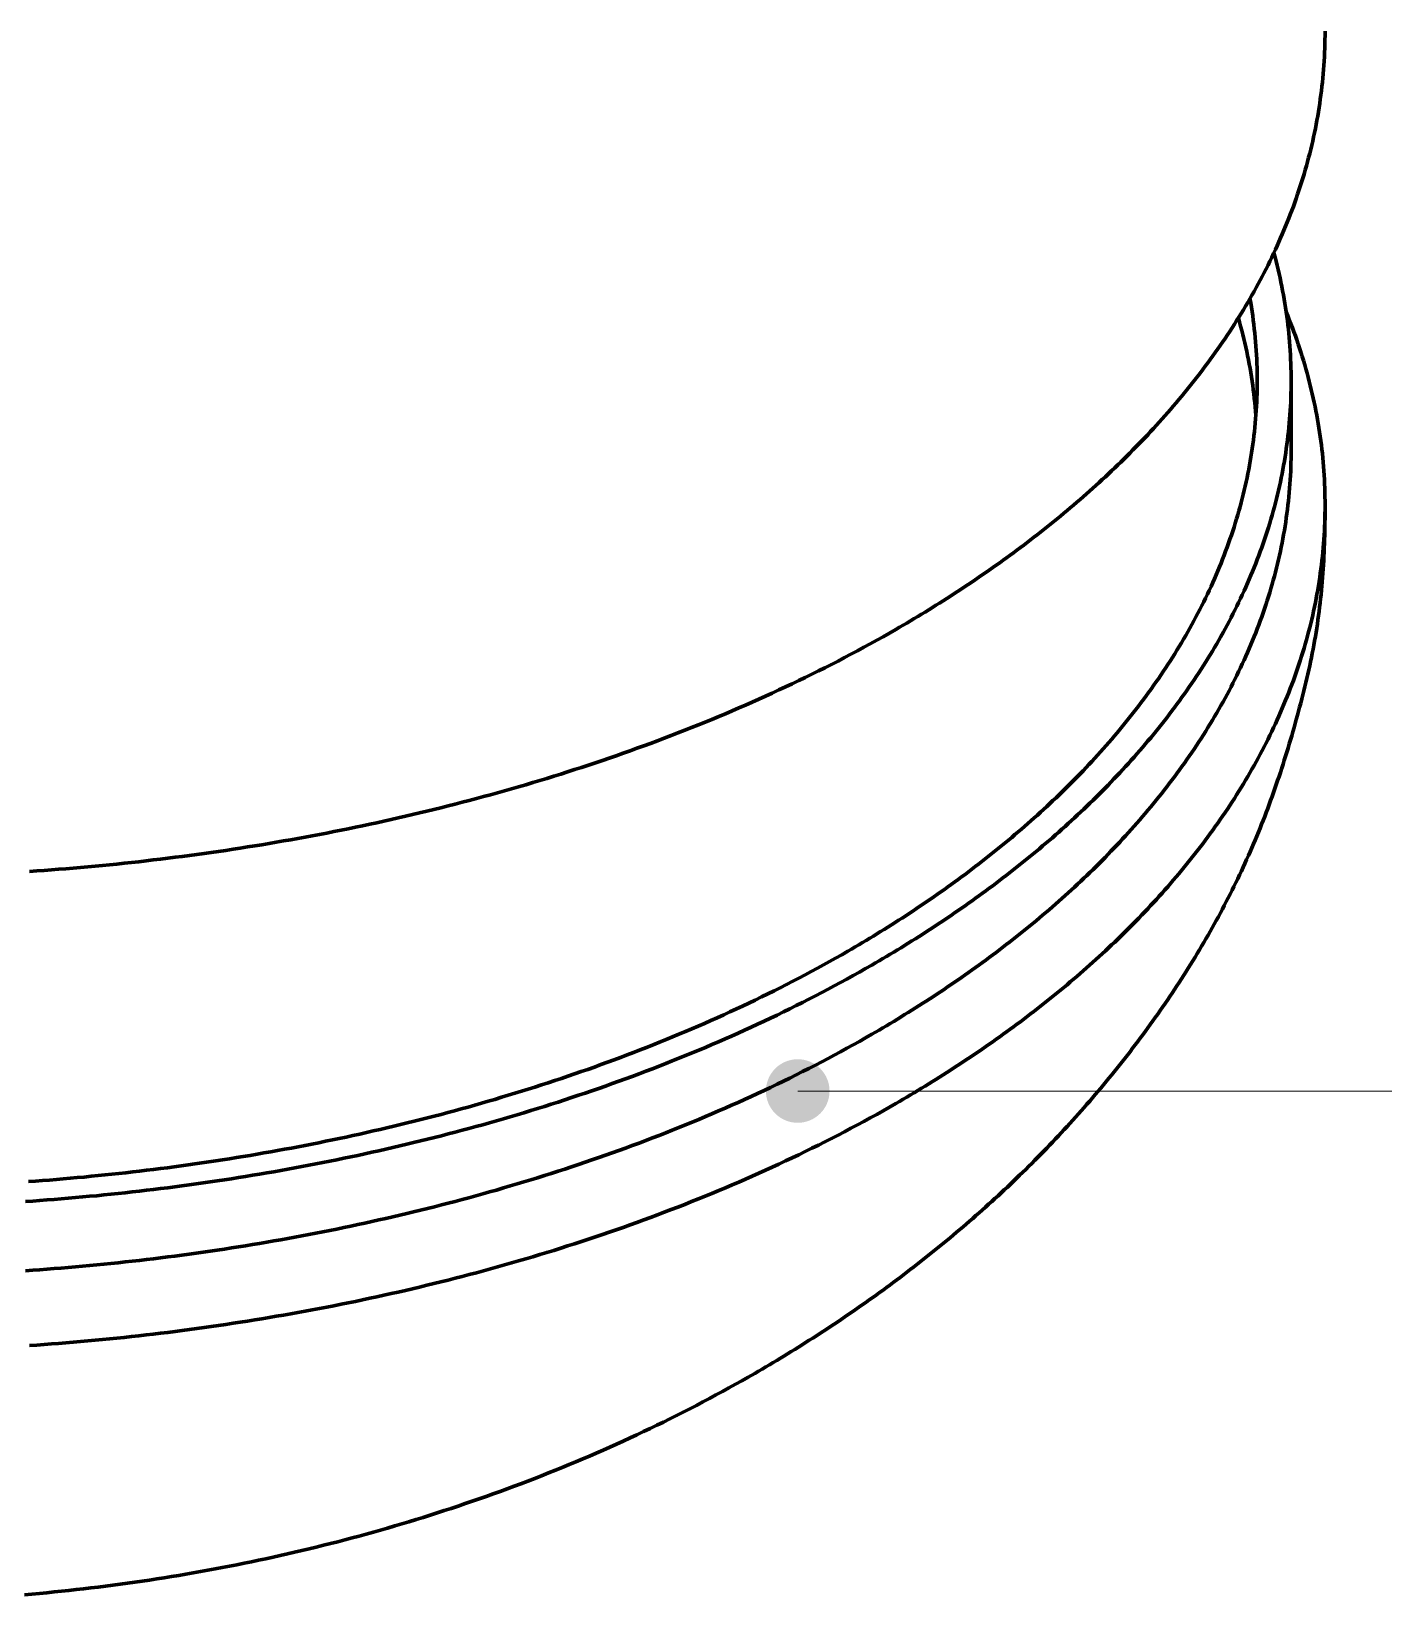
# Model space of a CAD drawing. Header units: millimetres. Extents: x 0 to 420, y 0 to 297.
# Drawn here: x 141.78 to 167.29, y 65.32 to 94.82 of the extents above; entities that cross this region are included whole.
import ezdxf

# ---------------------------------------------------------------- set-up
doc = ezdxf.new("R2010")
doc.units = ezdxf.units.MM
doc.layers.add('01-VISIBLE', color=7, linetype='CONTINUOUS', lineweight=70)
doc.layers.add('08-FINA', color=5, linetype='CONTINUOUS', lineweight=18)

msp = doc.modelspace()

# ---------------------------------------------------------------- hatches: boundary and pattern name
at = {"layer": '08-FINA'}
h = msp.add_hatch(color=7, dxfattribs=at)
h.dxf.hatch_style = 1
edge = h.paths.add_edge_path()
edge.add_arc((156.238, 74.824), 0.6, 0, 360)

# ---------------------------------------------------------------- linework, layer by layer
at = {"layer": '01-VISIBLE'}
msp.add_line((165.546, 86.921), (165.546, 88.228), dxfattribs=at)
for points in [[(158.087, 83.535), (158.157, 83.575), (158.226, 83.616), (158.295, 83.656), (158.365, 83.697), (158.434, 83.739), (158.502, 83.78), (158.571, 83.822), (158.64, 83.863), (158.708, 83.905), (158.777, 83.948), (158.845, 83.99), (158.913, 84.033), (158.981, 84.076), (159.049, 84.119), (159.117, 84.162), (159.184, 84.206), (159.251, 84.25), (159.319, 84.294), (159.386, 84.338), (159.453, 84.383), (159.519, 84.427), (159.586, 84.472), (159.652, 84.518), (159.719, 84.563), (159.785, 84.609), (159.851, 84.655), (159.917, 84.701), (159.982, 84.747), (160.048, 84.794), (160.113, 84.841), (160.178, 84.888), (160.243, 84.935), (160.308, 84.983), (160.373, 85.031), (160.437, 85.079), (160.501, 85.127), (160.565, 85.176), (160.629, 85.224), (160.693, 85.274), (160.756, 85.323), (160.82, 85.372), (160.883, 85.422), (160.946, 85.472), (161.008, 85.523), (161.071, 85.573), (161.133, 85.624), (161.195, 85.675), (161.257, 85.726), (161.319, 85.778), (161.38, 85.83), (161.441, 85.882), (161.502, 85.934), (161.563, 85.987), (161.624, 86.039), (161.684, 86.093), (161.744, 86.146), (161.804, 86.2), (161.864, 86.253), (161.923, 86.308), (161.982, 86.362), (162.041, 86.417), (162.1, 86.472), (162.158, 86.527), (162.217, 86.582), (162.275, 86.638), (162.332, 86.694), (162.39, 86.75), (162.447, 86.807), (162.504, 86.864), (162.56, 86.921), (162.617, 86.978), (162.673, 87.036), (162.728, 87.094), (162.784, 87.152), (162.839, 87.21), (162.894, 87.269), (162.948, 87.328), (163.003, 87.387), (163.057, 87.447), (163.111, 87.506), (163.164, 87.567), (163.217, 87.627), (163.27, 87.688), (163.322, 87.748), (163.374, 87.81), (163.426, 87.871), (163.478, 87.933), (163.529, 87.995), (163.579, 88.057), (163.63, 88.12), (163.68, 88.183), (163.73, 88.246), (163.779, 88.309), (163.828, 88.373), (163.877, 88.437), (163.925, 88.501), (163.973, 88.566), (164.021, 88.631), (164.068, 88.696), (164.114, 88.761), (164.161, 88.827), (164.207, 88.893), (164.252, 88.959), (164.298, 89.025), (164.342, 89.092), (164.387, 89.159), (164.431, 89.226), (164.474, 89.294), (164.517, 89.362), (164.56, 89.43), (164.602, 89.498), (164.644, 89.567), (164.685, 89.636), (164.726, 89.705), (164.767, 89.775), (164.807, 89.844), (164.846, 89.914), (164.885, 89.985), (164.924, 90.055), (164.962, 90.126), (164.999, 90.197), (165.036, 90.268), (165.073, 90.34), (165.109, 90.412), (165.145, 90.484), (165.18, 90.556), (165.214, 90.629), (165.248, 90.702), (165.282, 90.775), (165.315, 90.848), (165.347, 90.922), (165.379, 90.995), (165.41, 91.069), (165.441, 91.144), (165.471, 91.218), (165.501, 91.293), (165.53, 91.368), (165.559, 91.443), (165.587, 91.518), (165.614, 91.594), (165.641, 91.67), (165.667, 91.746), (165.693, 91.822), (165.718, 91.898), (165.742, 91.975), (165.766, 92.052), (165.789, 92.129), (165.811, 92.206), (165.833, 92.283), (165.855, 92.361), (165.875, 92.438), (165.895, 92.516), (165.915, 92.594), (165.933, 92.672), (165.952, 92.751), (165.969, 92.829), (165.986, 92.908), (166.002, 92.986), (166.017, 93.065), (166.032, 93.144), (166.046, 93.223), (166.06, 93.303), (166.073, 93.382), (166.085, 93.461), (166.096, 93.541), (166.107, 93.621), (166.117, 93.7), (166.127, 93.78), (166.135, 93.86), (166.143, 93.94), (166.151, 94.02), (166.157, 94.1), (166.163, 94.18), (166.168, 94.261), (166.173, 94.341), (166.177, 94.421), (166.18, 94.502), (166.182, 94.582), (166.184, 94.662), (166.185, 94.743), (166.186, 94.823)], [(165.546, 88.228), (165.545, 88.309), (165.544, 88.391), (165.542, 88.472), (165.54, 88.553), (165.536, 88.635), (165.532, 88.716), (165.528, 88.797), (165.522, 88.879), (165.516, 88.96), (165.509, 89.041), (165.501, 89.122), (165.493, 89.203), (165.484, 89.284), (165.474, 89.365), (165.463, 89.445), (165.452, 89.526), (165.44, 89.607), (165.427, 89.687), (165.414, 89.767), (165.399, 89.847), (165.385, 89.927), (165.369, 90.007), (165.353, 90.087), (165.336, 90.167), (165.318, 90.246), (165.3, 90.326), (165.281, 90.405), (165.261, 90.484), (165.241, 90.563), (165.22, 90.641)], [(164.906, 88.228), (164.905, 88.31), (164.904, 88.392), (164.902, 88.474), (164.899, 88.556), (164.896, 88.638), (164.892, 88.72), (164.887, 88.801), (164.881, 88.883), (164.875, 88.965), (164.867, 89.047), (164.859, 89.128), (164.851, 89.21), (164.841, 89.291), (164.831, 89.373), (164.82, 89.454), (164.808, 89.535), (164.796, 89.616), (164.782, 89.697), (164.768, 89.778)], [(164.881, 87.575), (164.875, 87.656), (164.868, 87.737), (164.86, 87.818), (164.851, 87.899), (164.842, 87.98), (164.832, 88.06), (164.821, 88.141), (164.809, 88.222), (164.797, 88.302), (164.784, 88.382), (164.77, 88.463), (164.756, 88.543), (164.74, 88.623), (164.724, 88.702), (164.708, 88.782), (164.691, 88.862), (164.672, 88.941), (164.654, 89.02), (164.634, 89.099), (164.614, 89.178), (164.593, 89.257), (164.572, 89.335), (164.55, 89.414)], [(166.186, 85.876), (166.185, 85.958), (166.184, 86.039), (166.182, 86.121), (166.18, 86.202), (166.177, 86.284), (166.173, 86.365), (166.168, 86.447), (166.162, 86.528), (166.156, 86.61), (166.15, 86.691), (166.142, 86.772), (166.134, 86.853), (166.125, 86.934), (166.115, 87.015), (166.105, 87.096), (166.094, 87.177), (166.082, 87.258), (166.069, 87.338), (166.056, 87.419), (166.042, 87.499), (166.028, 87.579), (166.013, 87.659), (165.997, 87.739), (165.98, 87.819), (165.963, 87.899), (165.945, 87.979), (165.926, 88.058), (165.907, 88.137), (165.887, 88.216), (165.866, 88.295), (165.845, 88.374), (165.823, 88.453), (165.801, 88.531), (165.777, 88.609), (165.754, 88.687), (165.729, 88.765), (165.704, 88.843), (165.678, 88.92), (165.652, 88.997), (165.625, 89.074), (165.598, 89.151), (165.569, 89.227), (165.541, 89.304), (165.511, 89.38), (165.481, 89.456), (165.451, 89.531)], [(157.182, 77.462), (157.251, 77.502), (157.321, 77.543), (157.39, 77.584), (157.459, 77.624), (157.528, 77.666), (157.596, 77.707), (157.665, 77.749), (157.733, 77.79), (157.802, 77.832), (157.87, 77.875), (157.938, 77.917), (158.006, 77.96), (158.073, 78.003), (158.141, 78.046), (158.208, 78.089), (158.276, 78.133), (158.343, 78.177), (158.41, 78.221), (158.477, 78.266), (158.543, 78.31), (158.61, 78.355), (158.676, 78.4), (158.742, 78.446), (158.808, 78.491), (158.874, 78.537), (158.94, 78.583), (159.005, 78.63), (159.07, 78.676), (159.135, 78.723), (159.2, 78.77), (159.265, 78.817), (159.33, 78.865), (159.394, 78.913), (159.458, 78.961), (159.522, 79.009), (159.586, 79.058), (159.65, 79.107), (159.713, 79.156), (159.776, 79.205), (159.839, 79.255), (159.902, 79.305), (159.965, 79.355), (160.027, 79.405), (160.089, 79.456), (160.151, 79.507), (160.213, 79.558), (160.274, 79.61), (160.336, 79.662), (160.397, 79.714), (160.457, 79.766), (160.518, 79.818), (160.578, 79.871), (160.638, 79.924), (160.698, 79.978), (160.758, 80.031), (160.817, 80.085), (160.876, 80.139), (160.935, 80.194), (160.994, 80.249), (161.052, 80.304), (161.11, 80.359), (161.168, 80.415), (161.226, 80.47), (161.283, 80.527), (161.34, 80.583), (161.397, 80.64), (161.453, 80.697), (161.509, 80.754), (161.565, 80.811), (161.621, 80.869), (161.676, 80.927), (161.731, 80.986), (161.786, 81.044), (161.84, 81.103), (161.894, 81.163), (161.948, 81.222), (162.001, 81.282), (162.055, 81.342), (162.107, 81.403), (162.16, 81.463), (162.212, 81.524), (162.264, 81.586), (162.315, 81.647), (162.366, 81.709), (162.417, 81.771), (162.467, 81.834), (162.517, 81.896), (162.567, 81.959), (162.616, 82.023), (162.665, 82.086), (162.713, 82.15), (162.761, 82.214), (162.809, 82.279), (162.856, 82.343), (162.903, 82.409), (162.95, 82.474), (162.996, 82.54), (163.042, 82.605), (163.087, 82.672), (163.132, 82.738), (163.176, 82.805), (163.22, 82.872), (163.264, 82.939), (163.307, 83.007), (163.349, 83.075), (163.392, 83.143), (163.433, 83.212), (163.474, 83.28), (163.515, 83.35), (163.556, 83.419), (163.595, 83.489), (163.635, 83.558), (163.674, 83.629), (163.712, 83.699), (163.75, 83.77), (163.787, 83.841), (163.824, 83.912), (163.86, 83.984), (163.896, 84.055), (163.931, 84.127), (163.966, 84.2), (164, 84.272), (164.034, 84.345), (164.067, 84.418), (164.099, 84.491), (164.131, 84.565), (164.162, 84.639), (164.193, 84.713), (164.223, 84.787), (164.253, 84.862), (164.282, 84.937), (164.31, 85.012), (164.338, 85.087), (164.365, 85.162), (164.392, 85.238), (164.418, 85.314), (164.443, 85.39), (164.468, 85.466), (164.492, 85.543), (164.516, 85.619), (164.538, 85.696), (164.561, 85.773), (164.582, 85.851), (164.603, 85.928), (164.623, 86.006), (164.643, 86.084), (164.662, 86.161), (164.68, 86.24), (164.697, 86.318), (164.714, 86.396), (164.73, 86.475), (164.746, 86.554), (164.76, 86.632), (164.774, 86.711), (164.788, 86.79), (164.8, 86.87), (164.812, 86.949), (164.824, 87.028), (164.834, 87.108), (164.844, 87.188), (164.853, 87.267), (164.861, 87.347), (164.869, 87.427), (164.876, 87.507), (164.882, 87.587), (164.888, 87.667), (164.892, 87.747), (164.896, 87.827), (164.9, 87.907), (164.902, 87.987), (164.904, 88.067), (164.905, 88.148), (164.906, 88.228)], [(157.635, 77.201), (157.704, 77.241), (157.773, 77.282), (157.843, 77.322), (157.912, 77.363), (157.981, 77.404), (158.049, 77.446), (158.118, 77.487), (158.187, 77.529), (158.255, 77.571), (158.323, 77.614), (158.391, 77.656), (158.459, 77.699), (158.527, 77.742), (158.595, 77.785), (158.663, 77.828), (158.73, 77.872), (158.797, 77.916), (158.864, 77.96), (158.931, 78.004), (158.998, 78.049), (159.065, 78.094), (159.131, 78.139), (159.197, 78.184), (159.264, 78.23), (159.33, 78.275), (159.395, 78.321), (159.461, 78.368), (159.526, 78.414), (159.592, 78.461), (159.657, 78.508), (159.722, 78.555), (159.787, 78.602), (159.851, 78.65), (159.916, 78.698), (159.98, 78.746), (160.044, 78.795), (160.108, 78.844), (160.171, 78.893), (160.235, 78.942), (160.298, 78.991), (160.361, 79.041), (160.424, 79.091), (160.486, 79.141), (160.549, 79.192), (160.611, 79.242), (160.673, 79.293), (160.735, 79.345), (160.797, 79.396), (160.858, 79.448), (160.919, 79.5), (160.98, 79.552), (161.041, 79.605), (161.101, 79.658), (161.161, 79.711), (161.221, 79.764), (161.281, 79.818), (161.341, 79.872), (161.4, 79.926), (161.459, 79.98), (161.518, 80.035), (161.576, 80.09), (161.634, 80.145), (161.692, 80.201), (161.75, 80.257), (161.808, 80.313), (161.865, 80.369), (161.922, 80.426), (161.979, 80.482), (162.035, 80.54), (162.091, 80.597), (162.147, 80.655), (162.202, 80.713), (162.258, 80.771), (162.313, 80.83), (162.367, 80.888), (162.422, 80.948), (162.476, 81.007), (162.529, 81.067), (162.583, 81.127), (162.636, 81.187), (162.689, 81.247), (162.741, 81.308), (162.793, 81.369), (162.845, 81.431), (162.896, 81.492), (162.947, 81.554), (162.998, 81.617), (163.048, 81.679), (163.099, 81.742), (163.148, 81.805), (163.198, 81.868), (163.246, 81.932), (163.295, 81.996), (163.343, 82.06), (163.391, 82.125), (163.438, 82.189), (163.486, 82.254), (163.532, 82.32), (163.578, 82.385), (163.624, 82.451), (163.67, 82.518), (163.715, 82.584), (163.759, 82.651), (163.803, 82.718), (163.847, 82.785), (163.891, 82.853), (163.933, 82.921), (163.976, 82.989), (164.018, 83.057), (164.059, 83.126), (164.1, 83.195), (164.141, 83.264), (164.181, 83.334), (164.221, 83.404), (164.26, 83.474), (164.299, 83.544), (164.337, 83.615), (164.375, 83.686), (164.412, 83.757), (164.448, 83.828), (164.485, 83.9), (164.52, 83.972), (164.555, 84.044), (164.59, 84.117), (164.624, 84.189), (164.658, 84.262), (164.691, 84.335), (164.723, 84.409), (164.755, 84.483), (164.786, 84.557), (164.817, 84.631), (164.847, 84.705), (164.877, 84.78), (164.906, 84.855), (164.935, 84.93), (164.962, 85.005), (164.99, 85.08), (165.016, 85.156), (165.043, 85.232), (165.068, 85.308), (165.093, 85.385), (165.117, 85.461), (165.141, 85.538), (165.164, 85.615), (165.186, 85.692), (165.208, 85.769), (165.229, 85.847), (165.249, 85.924), (165.269, 86.002), (165.288, 86.08), (165.307, 86.158), (165.324, 86.237), (165.342, 86.315), (165.358, 86.394), (165.374, 86.472), (165.389, 86.551), (165.403, 86.63), (165.417, 86.709), (165.43, 86.789), (165.443, 86.868), (165.454, 86.947), (165.465, 87.027), (165.476, 87.107), (165.485, 87.186), (165.494, 87.266), (165.502, 87.346), (165.51, 87.426), (165.517, 87.506), (165.523, 87.586), (165.528, 87.666), (165.533, 87.746), (165.537, 87.826), (165.54, 87.907), (165.542, 87.987), (165.544, 88.067), (165.545, 88.147), (165.546, 88.228)], [(157.635, 75.895), (157.704, 75.935), (157.773, 75.975), (157.843, 76.016), (157.912, 76.057), (157.981, 76.098), (158.049, 76.139), (158.118, 76.181), (158.187, 76.223), (158.255, 76.265), (158.323, 76.307), (158.391, 76.35), (158.459, 76.392), (158.527, 76.435), (158.595, 76.479), (158.663, 76.522), (158.73, 76.566), (158.797, 76.609), (158.864, 76.654), (158.931, 76.698), (158.998, 76.742), (159.065, 76.787), (159.131, 76.832), (159.197, 76.878), (159.264, 76.923), (159.33, 76.969), (159.395, 77.015), (159.461, 77.061), (159.526, 77.108), (159.592, 77.154), (159.657, 77.201), (159.722, 77.249), (159.787, 77.296), (159.851, 77.344), (159.916, 77.392), (159.98, 77.44), (160.044, 77.488), (160.108, 77.537), (160.171, 77.586), (160.235, 77.635), (160.298, 77.685), (160.361, 77.735), (160.424, 77.785), (160.486, 77.835), (160.549, 77.885), (160.611, 77.936), (160.673, 77.987), (160.735, 78.038), (160.797, 78.09), (160.858, 78.142), (160.919, 78.194), (160.98, 78.246), (161.041, 78.298), (161.101, 78.351), (161.161, 78.404), (161.221, 78.458), (161.281, 78.511), (161.341, 78.565), (161.4, 78.619), (161.459, 78.674), (161.518, 78.729), (161.576, 78.784), (161.634, 78.839), (161.692, 78.894), (161.75, 78.95), (161.808, 79.006), (161.865, 79.063), (161.922, 79.119), (161.979, 79.176), (162.035, 79.233), (162.091, 79.291), (162.147, 79.348), (162.202, 79.406), (162.258, 79.465), (162.313, 79.523), (162.367, 79.582), (162.422, 79.641), (162.476, 79.701), (162.529, 79.76), (162.583, 79.82), (162.636, 79.88), (162.689, 79.941), (162.741, 80.002), (162.793, 80.063), (162.845, 80.124), (162.896, 80.186), (162.947, 80.248), (162.998, 80.31), (163.048, 80.373), (163.099, 80.435), (163.148, 80.499), (163.198, 80.562), (163.246, 80.626), (163.295, 80.689), (163.343, 80.754), (163.391, 80.818), (163.438, 80.883), (163.486, 80.948), (163.532, 81.013), (163.578, 81.079), (163.624, 81.145), (163.67, 81.211), (163.715, 81.278), (163.759, 81.344), (163.803, 81.412), (163.847, 81.479), (163.891, 81.547), (163.933, 81.614), (163.976, 81.683), (164.018, 81.751), (164.059, 81.82), (164.1, 81.889), (164.141, 81.958), (164.181, 82.028), (164.221, 82.097), (164.26, 82.167), (164.299, 82.238), (164.337, 82.308), (164.375, 82.379), (164.412, 82.451), (164.448, 82.522), (164.485, 82.594), (164.52, 82.666), (164.555, 82.738), (164.59, 82.81), (164.624, 82.883), (164.658, 82.956), (164.691, 83.029), (164.723, 83.102), (164.755, 83.176), (164.786, 83.25), (164.817, 83.324), (164.847, 83.399), (164.877, 83.473), (164.906, 83.548), (164.935, 83.623), (164.962, 83.699), (164.99, 83.774), (165.016, 83.85), (165.043, 83.926), (165.068, 84.002), (165.093, 84.078), (165.117, 84.155), (165.141, 84.231), (165.164, 84.308), (165.186, 84.386), (165.208, 84.463), (165.229, 84.54), (165.249, 84.618), (165.269, 84.696), (165.288, 84.774), (165.307, 84.852), (165.324, 84.93), (165.342, 85.009), (165.358, 85.087), (165.374, 85.166), (165.389, 85.245), (165.403, 85.324), (165.417, 85.403), (165.43, 85.482), (165.443, 85.561), (165.454, 85.641), (165.465, 85.72), (165.476, 85.8), (165.485, 85.88), (165.494, 85.96), (165.502, 86.04), (165.51, 86.119), (165.517, 86.199), (165.523, 86.28), (165.528, 86.36), (165.533, 86.44), (165.537, 86.52), (165.54, 86.6), (165.542, 86.68), (165.544, 86.761), (165.545, 86.841), (165.546, 86.921)], [(166.186, 85.876), (166.186, 85.796), (166.185, 85.716), (166.185, 85.636), (166.184, 85.555), (166.182, 85.475), (166.181, 85.395), (166.179, 85.315), (166.177, 85.235), (166.174, 85.154), (166.171, 85.074), (166.168, 84.994), (166.164, 84.914), (166.16, 84.834), (166.155, 84.754), (166.15, 84.674), (166.144, 84.594), (166.138, 84.514), (166.132, 84.434), (166.125, 84.354), (166.118, 84.274), (166.11, 84.194), (166.101, 84.114), (166.092, 84.035), (166.083, 83.955), (166.073, 83.875), (166.062, 83.796), (166.051, 83.716), (166.04, 83.637), (166.028, 83.558), (166.015, 83.478), (166.002, 83.399), (165.988, 83.32), (165.974, 83.241), (165.96, 83.162), (165.944, 83.084), (165.929, 83.005), (165.913, 82.926), (165.896, 82.848), (165.879, 82.77), (165.861, 82.691), (165.843, 82.613), (165.825, 82.535), (165.806, 82.457), (165.786, 82.379), (165.767, 82.302), (165.747, 82.224), (165.726, 82.146), (165.706, 82.069), (165.685, 81.991), (165.664, 81.914), (165.643, 81.836), (165.621, 81.759), (165.6, 81.682), (165.578, 81.605), (165.556, 81.528), (165.533, 81.451), (165.51, 81.374), (165.487, 81.297), (165.464, 81.22), (165.44, 81.143), (165.416, 81.067), (165.392, 80.99), (165.367, 80.914), (165.342, 80.838), (165.317, 80.762), (165.291, 80.686), (165.266, 80.61), (165.239, 80.534), (165.213, 80.458), (165.186, 80.383), (165.159, 80.307), (165.131, 80.232), (165.103, 80.157), (165.075, 80.082), (165.046, 80.007), (165.017, 79.932), (164.988, 79.857), (164.958, 79.783), (164.928, 79.709), (164.897, 79.634), (164.866, 79.56), (164.835, 79.486), (164.803, 79.413), (164.771, 79.339), (164.739, 79.266), (164.706, 79.193), (164.673, 79.119), (164.64, 79.047), (164.606, 78.974), (164.572, 78.901), (164.537, 78.829), (164.502, 78.757), (164.467, 78.685), (164.431, 78.613), (164.395, 78.541), (164.359, 78.469), (164.322, 78.398), (164.285, 78.327), (164.248, 78.256), (164.21, 78.185), (164.172, 78.114), (164.134, 78.044), (164.095, 77.974), (164.056, 77.904), (164.017, 77.834), (163.978, 77.764), (163.938, 77.694), (163.897, 77.625), (163.857, 77.556), (163.816, 77.487), (163.774, 77.418), (163.733, 77.349), (163.691, 77.281), (163.649, 77.213), (163.606, 77.145), (163.564, 77.077), (163.521, 77.009), (163.477, 76.942), (163.434, 76.874), (163.39, 76.807), (163.346, 76.74), (163.301, 76.673), (163.256, 76.607), (163.211, 76.54), (163.166, 76.474), (163.121, 76.408), (163.075, 76.342), (163.029, 76.277), (162.982, 76.211), (162.936, 76.146), (162.889, 76.081), (162.842, 76.016), (162.795, 75.951), (162.747, 75.886), (162.699, 75.822), (162.651, 75.758), (162.603, 75.694), (162.554, 75.63), (162.506, 75.566), (162.456, 75.503), (162.407, 75.439), (162.358, 75.376), (162.308, 75.313), (162.258, 75.251), (162.208, 75.188), (162.157, 75.126), (162.106, 75.064), (162.056, 75.002), (162.004, 74.94), (161.953, 74.878), (161.901, 74.817), (161.849, 74.756), (161.797, 74.695), (161.745, 74.634), (161.692, 74.573), (161.64, 74.513), (161.587, 74.453), (161.534, 74.392), (161.48, 74.333), (161.426, 74.273), (161.373, 74.214), (161.318, 74.154), (161.264, 74.095), (161.21, 74.037), (161.155, 73.978), (161.1, 73.919), (161.045, 73.861), (160.989, 73.803), (160.934, 73.745), (160.878, 73.688), (160.822, 73.63), (160.766, 73.573), (160.709, 73.516), (160.653, 73.459), (160.596, 73.403), (160.539, 73.346), (160.481, 73.29), (160.424, 73.234), (160.366, 73.178), (160.308, 73.123), (160.25, 73.067), (160.192, 73.012), (160.134, 72.957), (160.075, 72.903), (160.016, 72.848), (159.957, 72.794), (159.898, 72.74), (159.839, 72.686), (159.779, 72.632), (159.719, 72.578), (159.659, 72.525), (159.599, 72.472), (159.539, 72.419), (159.478, 72.366), (159.418, 72.314), (159.357, 72.262), (159.296, 72.21), (159.235, 72.158), (159.173, 72.106), (159.112, 72.055), (159.05, 72.003), (158.988, 71.952), (158.926, 71.901), (158.864, 71.851), (158.802, 71.8), (158.739, 71.75), (158.676, 71.7), (158.613, 71.65), (158.55, 71.601), (158.487, 71.551), (158.424, 71.502), (158.36, 71.453), (158.297, 71.404), (158.233, 71.356), (158.169, 71.307), (158.105, 71.259), (158.041, 71.211), (157.976, 71.163), (157.912, 71.116), (157.847, 71.068), (157.782, 71.021), (157.717, 70.974), (157.652, 70.927), (157.586, 70.881), (157.521, 70.834), (157.455, 70.788), (157.39, 70.742), (157.324, 70.696), (157.258, 70.651), (157.192, 70.605), (157.125, 70.56), (157.059, 70.515), (156.992, 70.471), (156.926, 70.426), (156.859, 70.382), (156.792, 70.337), (156.725, 70.293), (156.657, 70.25), (156.59, 70.206), (156.523, 70.163), (156.455, 70.12), (156.387, 70.077), (156.319, 70.034), (156.251, 69.991), (156.183, 69.949), (156.115, 69.907), (156.047, 69.865), (155.978, 69.823), (155.91, 69.781), (155.841, 69.74), (155.772, 69.699), (155.703, 69.658), (155.634, 69.617), (155.565, 69.576), (155.496, 69.536), (155.426, 69.496)], [(158.087, 74.588), (158.157, 74.628), (158.226, 74.669), (158.295, 74.71), (158.365, 74.751), (158.434, 74.792), (158.502, 74.833), (158.571, 74.875), (158.64, 74.917), (158.708, 74.959), (158.777, 75.001), (158.845, 75.043), (158.913, 75.086), (158.981, 75.129), (159.049, 75.172), (159.117, 75.216), (159.184, 75.259), (159.251, 75.303), (159.319, 75.347), (159.386, 75.391), (159.453, 75.436), (159.519, 75.481), (159.586, 75.526), (159.652, 75.571), (159.719, 75.616), (159.785, 75.662), (159.851, 75.708), (159.917, 75.754), (159.982, 75.801), (160.048, 75.847), (160.113, 75.894), (160.178, 75.941), (160.243, 75.989), (160.308, 76.036), (160.373, 76.084), (160.437, 76.132), (160.501, 76.18), (160.565, 76.229), (160.629, 76.278), (160.693, 76.327), (160.756, 76.376), (160.82, 76.426), (160.883, 76.475), (160.946, 76.525), (161.008, 76.576), (161.071, 76.626), (161.133, 76.677), (161.195, 76.728), (161.257, 76.779), (161.319, 76.831), (161.38, 76.883), (161.441, 76.935), (161.502, 76.987), (161.563, 77.04), (161.624, 77.093), (161.684, 77.146), (161.744, 77.199), (161.804, 77.253), (161.864, 77.307), (161.923, 77.361), (161.982, 77.415), (162.041, 77.47), (162.1, 77.525), (162.158, 77.58), (162.217, 77.635), (162.275, 77.691), (162.332, 77.747), (162.39, 77.803), (162.447, 77.86), (162.504, 77.917), (162.56, 77.974), (162.617, 78.031), (162.673, 78.089), (162.728, 78.147), (162.784, 78.205), (162.839, 78.263), (162.894, 78.322), (162.948, 78.381), (163.003, 78.44), (163.057, 78.5), (163.111, 78.56), (163.164, 78.62), (163.217, 78.68), (163.27, 78.741), (163.322, 78.802), (163.374, 78.863), (163.426, 78.924), (163.478, 78.986), (163.529, 79.048), (163.579, 79.11), (163.63, 79.173), (163.68, 79.236), (163.73, 79.299), (163.779, 79.363), (163.828, 79.426), (163.877, 79.49), (163.925, 79.554), (163.973, 79.619), (164.021, 79.684), (164.068, 79.749), (164.114, 79.814), (164.161, 79.88), (164.207, 79.946), (164.252, 80.012), (164.298, 80.079), (164.342, 80.145), (164.387, 80.212), (164.431, 80.28), (164.474, 80.347), (164.517, 80.415), (164.56, 80.483), (164.602, 80.552), (164.644, 80.62), (164.685, 80.689), (164.726, 80.758), (164.767, 80.828), (164.807, 80.898), (164.846, 80.968), (164.885, 81.038), (164.924, 81.108), (164.962, 81.179), (164.999, 81.25), (165.036, 81.322), (165.073, 81.393), (165.109, 81.465), (165.145, 81.537), (165.18, 81.609), (165.214, 81.682), (165.248, 81.755), (165.282, 81.828), (165.315, 81.901), (165.347, 81.975), (165.379, 82.049), (165.41, 82.123), (165.441, 82.197), (165.471, 82.271), (165.501, 82.346), (165.53, 82.421), (165.559, 82.496), (165.587, 82.571), (165.614, 82.647), (165.641, 82.723), (165.667, 82.799), (165.693, 82.875), (165.718, 82.951), (165.742, 83.028), (165.766, 83.105), (165.789, 83.182), (165.811, 83.259), (165.833, 83.336), (165.855, 83.414), (165.875, 83.491), (165.895, 83.569), (165.915, 83.647), (165.933, 83.725), (165.952, 83.804), (165.969, 83.882), (165.986, 83.961), (166.002, 84.04), (166.017, 84.119), (166.032, 84.198), (166.046, 84.277), (166.06, 84.356), (166.073, 84.435), (166.085, 84.515), (166.096, 84.594), (166.107, 84.674), (166.117, 84.754), (166.127, 84.833), (166.135, 84.913), (166.143, 84.993), (166.151, 85.073), (166.157, 85.154), (166.163, 85.234), (166.168, 85.314), (166.173, 85.394), (166.177, 85.474), (166.18, 85.555), (166.182, 85.635), (166.184, 85.715), (166.185, 85.796), (166.186, 85.876)], [(141.745, 78.967), (141.883, 78.977), (142.021, 78.987), (142.158, 78.997), (142.296, 79.008), (142.433, 79.019), (142.571, 79.03), (142.708, 79.042), (142.846, 79.054), (142.983, 79.067), (143.121, 79.08), (143.258, 79.094), (143.395, 79.108), (143.532, 79.122), (143.67, 79.137), (143.807, 79.152), (143.944, 79.168), (144.081, 79.184), (144.218, 79.2), (144.355, 79.217), (144.492, 79.234), (144.629, 79.252), (144.766, 79.27), (144.902, 79.288), (145.039, 79.307), (145.176, 79.326), (145.312, 79.346), (145.449, 79.366), (145.585, 79.387), (145.721, 79.408), (145.858, 79.429), (145.994, 79.451), (146.13, 79.473), (146.266, 79.496), (146.402, 79.519), (146.538, 79.543), (146.674, 79.566), (146.81, 79.591), (146.946, 79.616), (147.081, 79.641), (147.217, 79.667), (147.353, 79.693), (147.488, 79.719), (147.623, 79.746), (147.759, 79.774), (147.894, 79.801), (148.029, 79.83), (148.164, 79.858), (148.299, 79.888), (148.433, 79.917), (148.568, 79.947), (148.703, 79.978), (148.837, 80.009), (148.971, 80.04), (149.106, 80.072), (149.24, 80.104), (149.374, 80.137), (149.508, 80.17), (149.642, 80.204), (149.775, 80.238), (149.909, 80.272), (150.042, 80.307), (150.176, 80.343), (150.309, 80.379), (150.442, 80.415), (150.575, 80.452), (150.708, 80.489), (150.841, 80.527), (150.973, 80.566), (151.106, 80.604), (151.238, 80.644), (151.37, 80.683), (151.502, 80.723), (151.634, 80.764), (151.766, 80.805), (151.897, 80.847), (152.029, 80.889), (152.16, 80.932), (152.291, 80.975), (152.422, 81.018), (152.552, 81.063), (152.683, 81.107), (152.813, 81.152), (152.944, 81.198), (153.074, 81.244), (153.204, 81.291), (153.333, 81.338), (153.463, 81.385), (153.592, 81.434), (153.721, 81.482), (153.85, 81.532), (153.979, 81.581), (154.107, 81.632), (154.236, 81.682), (154.364, 81.734), (154.492, 81.786), (154.619, 81.838), (154.747, 81.891), (154.874, 81.944), (155.001, 81.998), (155.128, 82.053), (155.254, 82.108), (155.38, 82.164), (155.506, 82.22), (155.632, 82.277), (155.758, 82.334), (155.883, 82.392), (156.008, 82.45), (156.133, 82.509), (156.257, 82.569), (156.381, 82.629), (156.505, 82.69), (156.629, 82.751), (156.752, 82.813), (156.875, 82.876), (156.998, 82.939), (157.12, 83.003), (157.242, 83.067), (157.364, 83.132), (157.485, 83.198), (157.606, 83.264), (157.727, 83.331), (157.847, 83.398), (157.967, 83.466), (158.087, 83.535)], [(141.728, 73.115), (141.859, 73.124), (141.991, 73.134), (142.122, 73.144), (142.253, 73.155), (142.384, 73.166), (142.515, 73.177), (142.646, 73.189), (142.777, 73.201), (142.908, 73.214), (143.039, 73.227), (143.17, 73.24), (143.301, 73.254), (143.432, 73.268), (143.563, 73.282), (143.694, 73.297), (143.824, 73.312), (143.955, 73.328), (144.086, 73.344), (144.216, 73.36), (144.347, 73.377), (144.477, 73.395), (144.608, 73.412), (144.738, 73.43), (144.868, 73.449), (144.998, 73.467), (145.129, 73.487), (145.259, 73.506), (145.389, 73.526), (145.519, 73.547), (145.649, 73.567), (145.779, 73.589), (145.908, 73.61), (146.038, 73.632), (146.168, 73.655), (146.297, 73.677), (146.427, 73.701), (146.556, 73.724), (146.686, 73.748), (146.815, 73.773), (146.944, 73.798), (147.074, 73.823), (147.203, 73.849), (147.332, 73.875), (147.46, 73.902), (147.589, 73.928), (147.718, 73.956), (147.847, 73.984), (147.975, 74.012), (148.104, 74.041), (148.232, 74.07), (148.36, 74.099), (148.488, 74.129), (148.616, 74.159), (148.744, 74.19), (148.872, 74.221), (149, 74.253), (149.128, 74.285), (149.255, 74.318), (149.382, 74.351), (149.51, 74.384), (149.637, 74.418), (149.764, 74.452), (149.891, 74.487), (150.018, 74.522), (150.144, 74.558), (150.271, 74.594), (150.397, 74.63), (150.524, 74.667), (150.65, 74.705), (150.776, 74.743), (150.902, 74.781), (151.028, 74.82), (151.153, 74.859), (151.279, 74.899), (151.404, 74.939), (151.529, 74.98), (151.654, 75.021), (151.779, 75.062), (151.904, 75.104), (152.028, 75.147), (152.152, 75.19), (152.277, 75.233), (152.401, 75.277), (152.525, 75.322), (152.648, 75.367), (152.772, 75.412), (152.895, 75.458), (153.018, 75.505), (153.141, 75.552), (153.264, 75.599), (153.386, 75.647), (153.509, 75.695), (153.631, 75.744), (153.753, 75.794), (153.875, 75.844), (153.996, 75.894), (154.118, 75.945), (154.239, 75.997), (154.359, 76.049), (154.48, 76.101), (154.601, 76.154), (154.721, 76.208), (154.841, 76.262), (154.96, 76.317), (155.08, 76.372), (155.199, 76.428), (155.318, 76.484), (155.437, 76.541), (155.555, 76.599), (155.673, 76.657), (155.791, 76.715), (155.909, 76.774), (156.026, 76.834), (156.143, 76.894), (156.26, 76.955), (156.376, 77.016), (156.492, 77.078), (156.608, 77.141), (156.723, 77.204), (156.839, 77.268), (156.953, 77.332), (157.068, 77.397), (157.182, 77.462)], [(141.671, 72.739), (141.806, 72.748), (141.94, 72.758), (142.075, 72.768), (142.209, 72.778), (142.343, 72.789), (142.478, 72.8), (142.612, 72.812), (142.746, 72.824), (142.88, 72.837), (143.015, 72.849), (143.149, 72.863), (143.283, 72.876), (143.417, 72.89), (143.551, 72.905), (143.685, 72.92), (143.819, 72.935), (143.953, 72.95), (144.086, 72.966), (144.22, 72.983), (144.354, 73), (144.488, 73.017), (144.621, 73.035), (144.755, 73.053), (144.888, 73.071), (145.022, 73.09), (145.155, 73.109), (145.289, 73.129), (145.422, 73.149), (145.555, 73.169), (145.688, 73.19), (145.821, 73.212), (145.954, 73.233), (146.087, 73.255), (146.22, 73.278), (146.353, 73.301), (146.486, 73.324), (146.619, 73.348), (146.751, 73.372), (146.884, 73.397), (147.016, 73.422), (147.148, 73.448), (147.281, 73.474), (147.413, 73.5), (147.545, 73.527), (147.677, 73.554), (147.809, 73.581), (147.941, 73.609), (148.073, 73.638), (148.204, 73.667), (148.336, 73.696), (148.467, 73.726), (148.599, 73.756), (148.73, 73.787), (148.861, 73.818), (148.992, 73.85), (149.123, 73.881), (149.254, 73.914), (149.385, 73.947), (149.515, 73.98), (149.646, 74.014), (149.776, 74.048), (149.906, 74.083), (150.036, 74.118), (150.166, 74.153), (150.296, 74.189), (150.426, 74.226), (150.556, 74.263), (150.685, 74.3), (150.815, 74.338), (150.944, 74.376), (151.073, 74.415), (151.202, 74.455), (151.331, 74.494), (151.459, 74.534), (151.588, 74.575), (151.716, 74.616), (151.844, 74.658), (151.972, 74.7), (152.1, 74.743), (152.228, 74.786), (152.356, 74.829), (152.483, 74.873), (152.61, 74.918), (152.737, 74.963), (152.864, 75.009), (152.991, 75.055), (153.117, 75.101), (153.244, 75.148), (153.37, 75.196), (153.496, 75.244), (153.621, 75.293), (153.747, 75.342), (153.872, 75.391), (153.997, 75.441), (154.122, 75.492), (154.247, 75.543), (154.371, 75.595), (154.496, 75.647), (154.62, 75.7), (154.744, 75.753), (154.867, 75.807), (154.99, 75.861), (155.114, 75.916), (155.236, 75.972), (155.359, 76.028), (155.481, 76.084), (155.603, 76.142), (155.725, 76.199), (155.847, 76.257), (155.968, 76.316), (156.089, 76.376), (156.21, 76.436), (156.33, 76.496), (156.45, 76.557), (156.57, 76.619), (156.69, 76.681), (156.809, 76.744), (156.928, 76.808), (157.047, 76.872), (157.165, 76.936), (157.283, 77.002), (157.4, 77.067), (157.518, 77.134), (157.635, 77.201)], [(141.671, 71.433), (141.806, 71.442), (141.94, 71.452), (142.075, 71.462), (142.209, 71.472), (142.343, 71.483), (142.478, 71.494), (142.612, 71.506), (142.746, 71.518), (142.88, 71.53), (143.015, 71.543), (143.149, 71.556), (143.283, 71.57), (143.417, 71.584), (143.551, 71.598), (143.685, 71.613), (143.819, 71.628), (143.953, 71.644), (144.086, 71.66), (144.22, 71.676), (144.354, 71.693), (144.488, 71.71), (144.621, 71.728), (144.755, 71.746), (144.888, 71.765), (145.022, 71.783), (145.155, 71.803), (145.289, 71.822), (145.422, 71.842), (145.555, 71.863), (145.688, 71.884), (145.821, 71.905), (145.954, 71.927), (146.087, 71.949), (146.22, 71.972), (146.353, 71.995), (146.486, 72.018), (146.619, 72.042), (146.751, 72.066), (146.884, 72.091), (147.016, 72.116), (147.148, 72.141), (147.281, 72.167), (147.413, 72.193), (147.545, 72.22), (147.677, 72.247), (147.809, 72.275), (147.941, 72.303), (148.073, 72.332), (148.204, 72.36), (148.336, 72.39), (148.467, 72.42), (148.599, 72.45), (148.73, 72.48), (148.861, 72.512), (148.992, 72.543), (149.123, 72.575), (149.254, 72.608), (149.385, 72.64), (149.515, 72.674), (149.646, 72.707), (149.776, 72.742), (149.906, 72.776), (150.036, 72.811), (150.166, 72.847), (150.296, 72.883), (150.426, 72.92), (150.556, 72.956), (150.685, 72.994), (150.815, 73.032), (150.944, 73.07), (151.073, 73.109), (151.202, 73.148), (151.331, 73.188), (151.459, 73.228), (151.588, 73.269), (151.716, 73.31), (151.844, 73.352), (151.972, 73.394), (152.1, 73.436), (152.228, 73.479), (152.356, 73.523), (152.483, 73.567), (152.61, 73.612), (152.737, 73.657), (152.864, 73.702), (152.991, 73.748), (153.117, 73.795), (153.244, 73.842), (153.37, 73.889), (153.496, 73.938), (153.621, 73.986), (153.747, 74.035), (153.872, 74.085), (153.997, 74.135), (154.122, 74.186), (154.247, 74.237), (154.371, 74.289), (154.496, 74.341), (154.62, 74.394), (154.744, 74.447), (154.867, 74.501), (154.99, 74.555), (155.114, 74.61), (155.236, 74.665), (155.359, 74.721), (155.481, 74.778), (155.603, 74.835), (155.725, 74.893), (155.847, 74.951), (155.968, 75.01), (156.089, 75.069), (156.21, 75.129), (156.33, 75.19), (156.45, 75.251), (156.57, 75.313), (156.69, 75.375), (156.809, 75.438), (156.928, 75.501), (157.047, 75.565), (157.165, 75.63), (157.283, 75.695), (157.4, 75.761), (157.518, 75.827), (157.635, 75.895)], [(141.745, 70.02), (141.883, 70.03), (142.021, 70.04), (142.158, 70.05), (142.296, 70.061), (142.433, 70.072), (142.571, 70.083), (142.708, 70.095), (142.846, 70.108), (142.983, 70.12), (143.121, 70.134), (143.258, 70.147), (143.395, 70.161), (143.532, 70.175), (143.67, 70.19), (143.807, 70.205), (143.944, 70.221), (144.081, 70.237), (144.218, 70.253), (144.355, 70.27), (144.492, 70.287), (144.629, 70.305), (144.766, 70.323), (144.902, 70.341), (145.039, 70.36), (145.176, 70.38), (145.312, 70.399), (145.449, 70.42), (145.585, 70.44), (145.721, 70.461), (145.858, 70.482), (145.994, 70.504), (146.13, 70.527), (146.266, 70.549), (146.402, 70.572), (146.538, 70.596), (146.674, 70.62), (146.81, 70.644), (146.946, 70.669), (147.081, 70.694), (147.217, 70.72), (147.353, 70.746), (147.488, 70.772), (147.623, 70.799), (147.759, 70.827), (147.894, 70.855), (148.029, 70.883), (148.164, 70.912), (148.299, 70.941), (148.433, 70.97), (148.568, 71), (148.703, 71.031), (148.837, 71.062), (148.971, 71.093), (149.106, 71.125), (149.24, 71.157), (149.374, 71.19), (149.508, 71.223), (149.642, 71.257), (149.775, 71.291), (149.909, 71.326), (150.042, 71.361), (150.176, 71.396), (150.309, 71.432), (150.442, 71.468), (150.575, 71.505), (150.708, 71.543), (150.841, 71.58), (150.973, 71.619), (151.106, 71.658), (151.238, 71.697), (151.37, 71.736), (151.502, 71.777), (151.634, 71.817), (151.766, 71.859), (151.897, 71.9), (152.029, 71.942), (152.16, 71.985), (152.291, 72.028), (152.422, 72.072), (152.552, 72.116), (152.683, 72.16), (152.813, 72.206), (152.944, 72.251), (153.074, 72.297), (153.204, 72.344), (153.333, 72.391), (153.463, 72.439), (153.592, 72.487), (153.721, 72.536), (153.85, 72.585), (153.979, 72.635), (154.107, 72.685), (154.236, 72.736), (154.364, 72.787), (154.492, 72.839), (154.619, 72.891), (154.747, 72.944), (154.874, 72.998), (155.001, 73.052), (155.128, 73.106), (155.254, 73.161), (155.38, 73.217), (155.506, 73.273), (155.632, 73.33), (155.758, 73.387), (155.883, 73.445), (156.008, 73.504), (156.133, 73.563), (156.257, 73.622), (156.381, 73.683), (156.505, 73.743), (156.629, 73.805), (156.752, 73.867), (156.875, 73.929), (156.998, 73.992), (157.12, 74.056), (157.242, 74.121), (157.364, 74.185), (157.485, 74.251), (157.606, 74.317), (157.727, 74.384), (157.847, 74.451), (157.967, 74.519), (158.087, 74.588)], [(141.654, 65.318), (141.793, 65.33), (141.932, 65.343), (142.071, 65.356), (142.21, 65.37), (142.348, 65.384), (142.487, 65.399), (142.626, 65.414), (142.764, 65.43), (142.903, 65.446), (143.041, 65.463), (143.18, 65.48), (143.318, 65.498), (143.456, 65.517), (143.595, 65.536), (143.733, 65.555), (143.871, 65.575), (144.009, 65.596), (144.147, 65.617), (144.284, 65.638), (144.422, 65.661), (144.56, 65.683), (144.697, 65.707), (144.835, 65.73), (144.972, 65.755), (145.109, 65.78), (145.246, 65.805), (145.383, 65.831), (145.52, 65.857), (145.657, 65.884), (145.794, 65.912), (145.931, 65.94), (146.067, 65.969), (146.204, 65.998), (146.34, 66.027), (146.476, 66.058), (146.612, 66.089), (146.748, 66.12), (146.884, 66.152), (147.019, 66.184), (147.155, 66.217), (147.29, 66.251), (147.426, 66.285), (147.561, 66.319), (147.696, 66.354), (147.831, 66.39), (147.965, 66.426), (148.1, 66.463), (148.234, 66.501), (148.368, 66.538), (148.502, 66.577), (148.636, 66.616), (148.77, 66.656), (148.904, 66.696), (149.037, 66.736), (149.17, 66.778), (149.303, 66.819), (149.436, 66.862), (149.569, 66.905), (149.702, 66.948), (149.834, 66.992), (149.966, 67.037), (150.098, 67.082), (150.23, 67.128), (150.361, 67.174), (150.493, 67.221), (150.624, 67.268), (150.755, 67.316), (150.886, 67.365), (151.016, 67.414), (151.147, 67.463), (151.277, 67.514), (151.407, 67.564), (151.536, 67.616), (151.666, 67.668), (151.795, 67.72), (151.924, 67.773), (152.053, 67.827), (152.181, 67.881), (152.309, 67.936), (152.437, 67.992), (152.565, 68.048), (152.693, 68.104), (152.82, 68.161), (152.947, 68.219), (153.074, 68.277), (153.2, 68.336), (153.326, 68.396), (153.452, 68.456), (153.578, 68.516), (153.703, 68.577), (153.828, 68.639), (153.953, 68.702), (154.077, 68.765), (154.202, 68.828), (154.326, 68.892), (154.449, 68.957), (154.572, 69.022), (154.695, 69.088), (154.818, 69.155), (154.94, 69.222), (155.062, 69.289), (155.184, 69.357), (155.305, 69.426), (155.426, 69.496)]]:
    msp.add_lwpolyline(points, dxfattribs=at)
at = {"layer": '08-FINA'}
msp.add_line((212.5, 74.824), (156.238, 74.824), dxfattribs=at)

doc.saveas('drawing.dxf')
